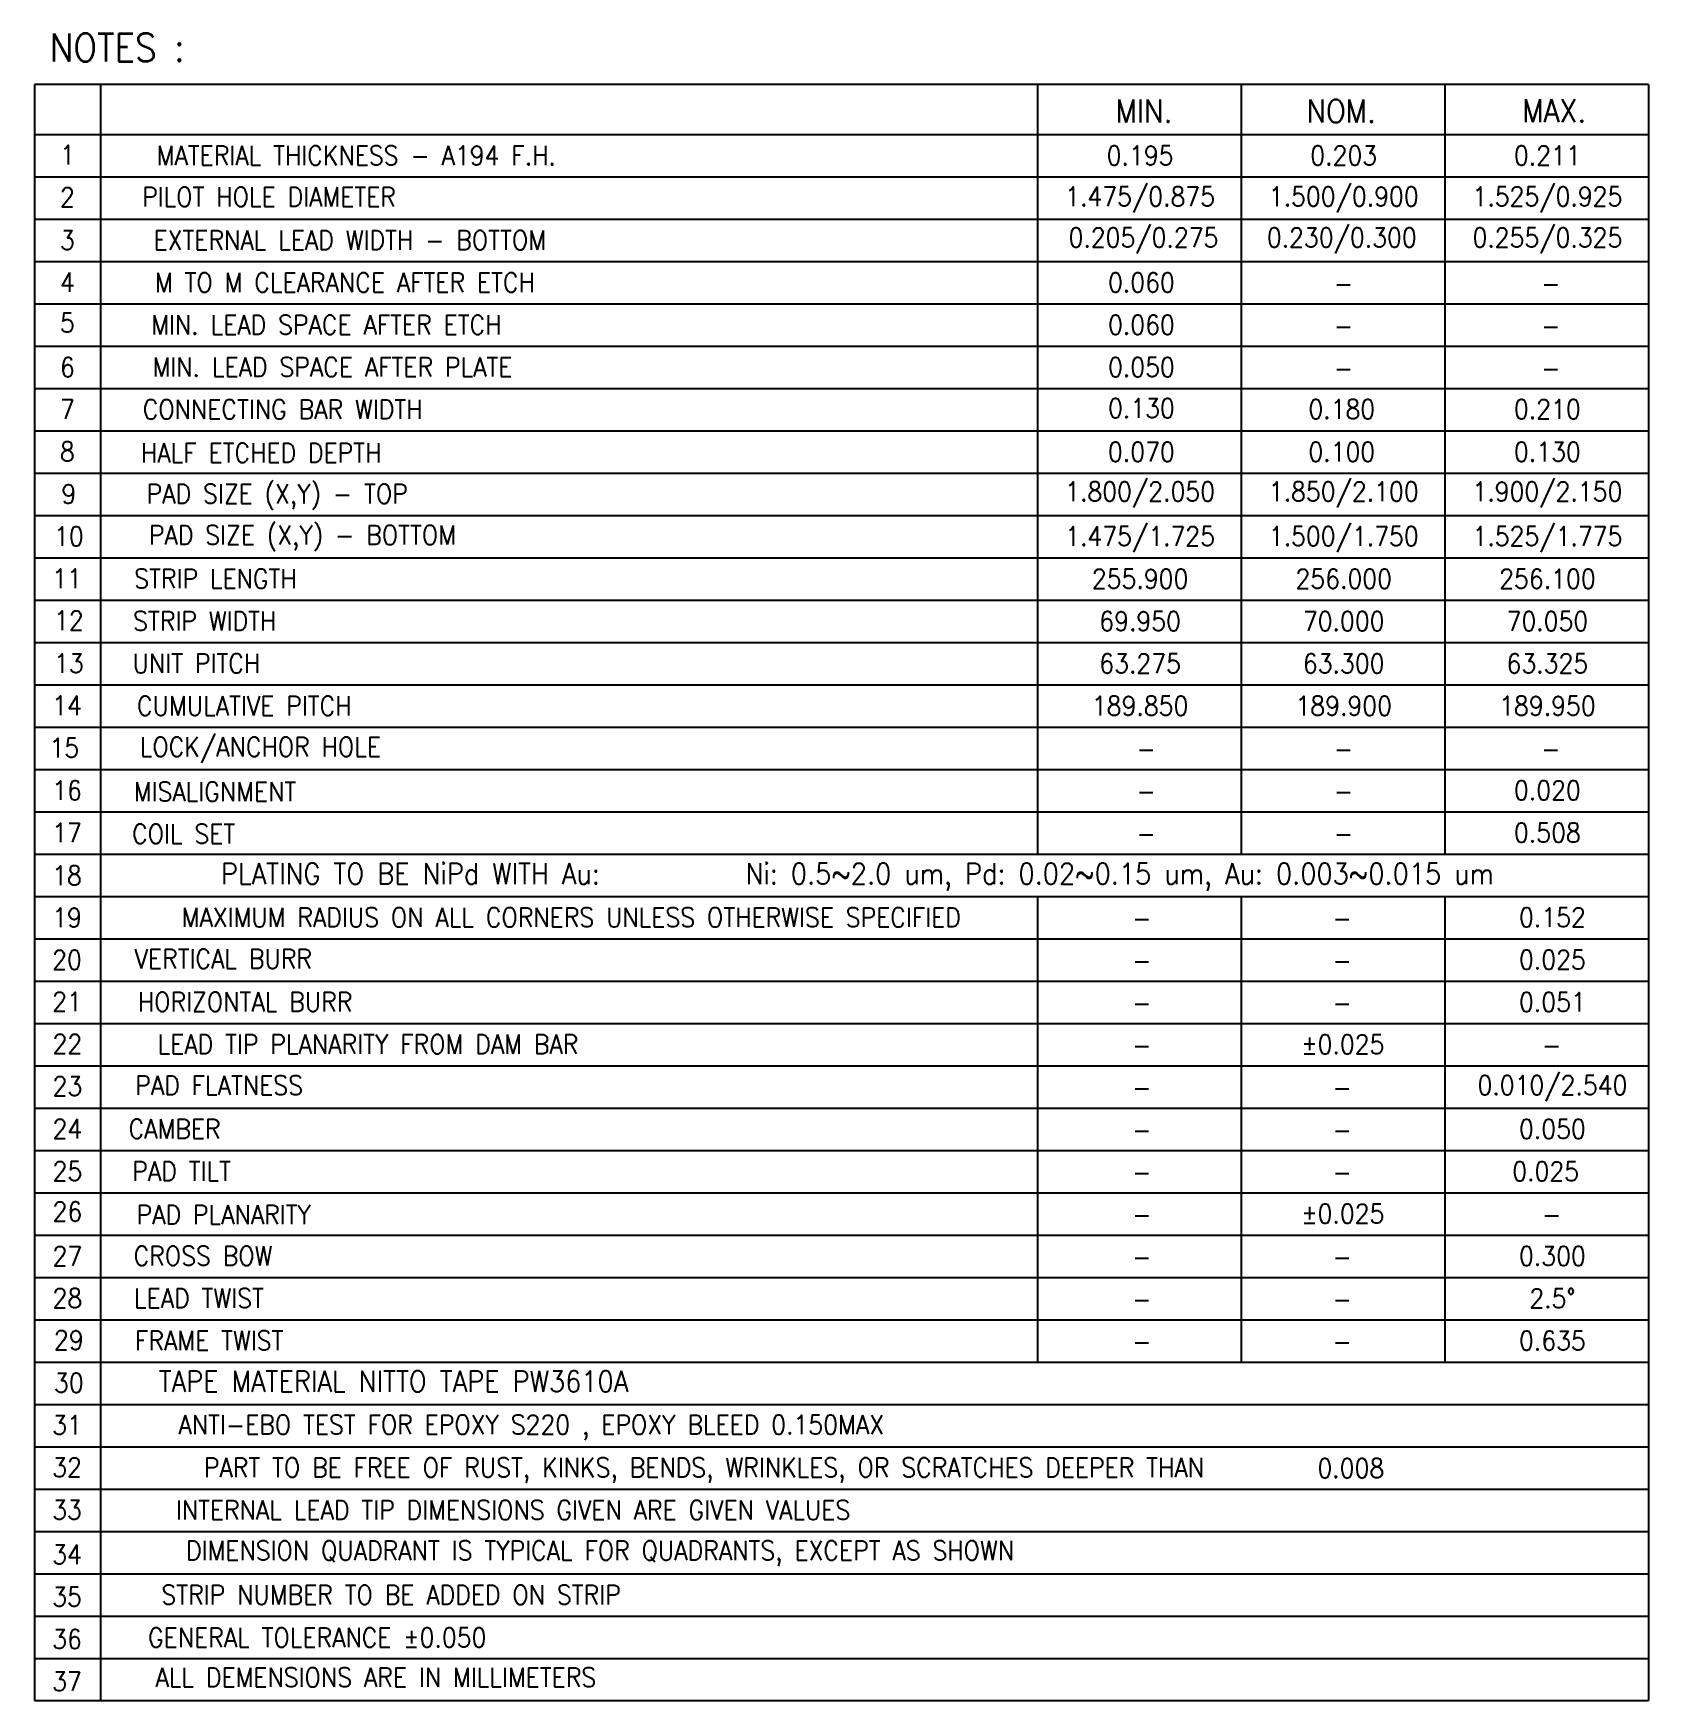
# Model space of a CAD drawing. Header units: millimetres. Extents: x 437.26 to 441.9, y 87.92 to 92.71.
import ezdxf
from ezdxf.enums import TextEntityAlignment as Align

# ---------------------------------------------------------------- set-up
doc = ezdxf.new("R2010")
doc.units = ezdxf.units.MM
doc.header["$LTSCALE"] = 0.5
doc.layers.add('NOTE', color=7, linetype='Continuous')
doc.layers.add('NOTES', color=7, linetype='Continuous')
doc.styles.add('ROMANS', font='romans.shx', dxfattribs={"bigfont": 'AllInOneBig.shx'})

msp = doc.modelspace()

# ---------------------------------------------------------------- linework, layer by layer
at = {"layer": 'NOTES', "color": 7}
msp.add_line((437.2627, 92.5611), (437.2627, 87.921), dxfattribs=at)
at = {"layer": 'NOTES', "color": 3}
for p, q in [((437.4534, 87.921), (437.4534, 92.5611)), ((437.2627, 92.417), (441.8977, 92.417)), ((437.2627, 92.2955), (441.8977, 92.2955)), ((437.2627, 92.174), (441.8977, 92.174)), ((437.2627, 92.0525), (441.8977, 92.0525)), ((437.2627, 91.931), (441.8977, 91.931)), ((437.2627, 91.8094), (441.8977, 91.8094)), ((437.2627, 91.6879), (441.8977, 91.6879)), ((437.2627, 91.5664), (441.8977, 91.5664)), ((437.2627, 91.4449), (441.8977, 91.4449)), ((437.2627, 91.3234), (441.8977, 91.3234)), ((437.2627, 91.2019), (441.8977, 91.2019)), ((437.2627, 91.0803), (441.8977, 91.0803)), ((437.2627, 90.9588), (441.8977, 90.9588)), ((437.2627, 90.8373), (441.8977, 90.8373)), ((437.2627, 90.7158), (441.8977, 90.7158)), ((437.2627, 90.5943), (441.8977, 90.5943)), ((437.2627, 90.4728), (441.8977, 90.4728)), ((437.2627, 90.3513), (441.8977, 90.3513)), ((437.2627, 90.2297), (441.8977, 90.2297)), ((437.2627, 90.1082), (441.8977, 90.1082)), ((437.2627, 89.9867), (441.8977, 89.9867)), ((437.2627, 89.8652), (441.8977, 89.8652)), ((437.2627, 89.7437), (441.8977, 89.7437)), ((437.2627, 89.6222), (441.8977, 89.6222)), ((437.2627, 89.5007), (441.8977, 89.5007)), ((437.2627, 89.3791), (441.8977, 89.3791)), ((437.2627, 89.2576), (441.8977, 89.2576)), ((437.2627, 89.1361), (441.8977, 89.1361)), ((437.2627, 89.0146), (441.8977, 89.0146)), ((437.2627, 88.8931), (441.8977, 88.8931)), ((437.2627, 88.7716), (441.8977, 88.7716)), ((437.2627, 88.6501), (441.8977, 88.6501)), ((437.2627, 88.6501), (441.8977, 88.6501)), ((437.2627, 88.5285), (441.8977, 88.5285)), ((437.2627, 88.407), (441.8977, 88.407)), ((437.2627, 88.2855), (441.8977, 88.2855)), ((437.2627, 88.164), (441.8977, 88.164)), ((437.2627, 88.0425), (441.8977, 88.0425))]:
    msp.add_line(p, q, dxfattribs=at)
at = {"layer": 'NOTES', "color": 7, "const_width": 0.00552}
for points in [[(437.2627, 92.5611), (441.8977, 92.5611)], [(440.1436, 90.3513), (440.1436, 92.5611)], [(440.7283, 90.3513), (440.7283, 92.5611)], [(441.313, 90.3513), (441.313, 92.5611)], [(441.8977, 87.921), (441.8977, 92.5611)], [(440.1436, 88.8931), (440.1436, 90.2297)], [(440.7283, 88.8931), (440.7283, 90.2297)], [(441.313, 88.8931), (441.313, 90.2297)], [(437.2627, 87.921), (441.8977, 87.921)]]:
    msp.add_lwpolyline(points, dxfattribs=at)

# ---------------------------------------------------------------- texts
at = {"layer": 'NOTE', "color": 3, "style": 'ROMANS', "width": 0.9}
for s, p in [('PLATING TO BE NiPd WITH Au:        Ni: 0.5~2.0 um, Pd: 0.02~0.15 um, Au: 0.003~0.015 um', (439.6257, 90.287)), ('TAPE MATERIAL NITTO TAPE PW3610A', (438.2938, 88.8378))]:
    msp.add_text(s, height=0.060288, dxfattribs=at).set_placement(p, align=Align.MIDDLE)
at = {"layer": 'NOTES', "color": 7, "style": 'ROMANS', "width": 0.9}
for s, height, p in [('NOTES :', 0.08048, (437.5004, 92.6673)), ('MIN.', 0.06628, (440.4489, 92.4849)), ('NOM.', 0.06628, (441.015, 92.4843)), ('MAX.', 0.06628, (441.6267, 92.4855))]:
    msp.add_text(s, height=height, rotation=360, dxfattribs=at).set_placement(p, align=Align.MIDDLE)
at = {"layer": 'NOTES', "color": 3, "style": 'ROMANS', "width": 0.9}
for s, height, p in [('1', 0.0552, (437.3577, 92.3585)), ('MATERIAL THICKNESS - A194 F.H. ', 0.055234, (438.2039, 92.3572)), ('0.195', 0.05523, (440.4375, 92.357)), ('0.203', 0.05523, (441.0222, 92.357)), ('0.211', 0.05523, (441.607, 92.357)), ('2', 0.0552, (437.3577, 92.237)), ('PILOT HOLE DIAMETER', 0.055234, (437.9364, 92.2382)), ('1.475/0.875', 0.055234, (440.4375, 92.2355)), ('1.500/0.900', 0.055234, (441.0222, 92.2355)), ('1.525/0.925', 0.055234, (441.607, 92.2355)), ('3', 0.0552, (437.3577, 92.1141)), ('EXTERNAL LEAD WIDTH - BOTTOM', 0.055234, (438.1684, 92.1141)), ('4', 0.0552, (437.3577, 91.993)), ('M TO M CLEARANCE AFTER ETCH', 0.055234, (438.1542, 91.9926)), ('0.060', 0.05523, (440.4414, 91.9925)), ('-', 0.0552, (441.0211, 91.9899)), ('-', 0.0552, (441.6166, 91.9899)), ('5', 0.0552, (437.3577, 91.877)), ('MIN. LEAD SPACE AFTER ETCH', 0.055234, (438.101, 91.8711)), ('0.060', 0.05523, (440.4414, 91.871)), ('-', 0.0552, (441.0211, 91.8684)), ('-', 0.0552, (441.6166, 91.8684)), ('6', 0.0552, (437.3577, 91.7491)), ('MIN. LEAD SPACE AFTER PLATE', 0.055234, (438.1187, 91.7496)), ('0.050', 0.05523, (440.4414, 91.7494)), ('-', 0.0552, (441.0211, 91.7468)), ('-', 0.0552, (441.6166, 91.7468)), ('7', 0.0552, (437.3577, 91.6285)), ('CONNECTING BAR WIDTH', 0.055234, (437.9755, 91.6281)), ('8', 0.0552, (437.3577, 91.507)), ('HALF ETCHED DEPTH', 0.055234, (437.914, 91.5034)), ('0.070', 0.05523, (440.4413, 91.5064)), ('0.100', 0.05523, (441.0166, 91.5064)), ('0.130', 0.05523, (441.607, 91.5064)), ('9', 0.0552, (437.3617, 91.3851)), ('PAD SIZE (X,Y) - TOP', 0.055234, (437.9601, 91.3819)), ('10', 0.05523, (437.3617, 91.2636)), ('PAD SIZE (X,Y) - BOTTOM', 0.055234, (438.0323, 91.2635)), ('11', 0.05523, (437.3566, 91.1427)), ('STRIP LENGTH', 0.055234, (437.7826, 91.142)), ('255.900', 0.05523, (440.4375, 91.1419)), ('256.000', 0.05523, (441.0222, 91.1419)), ('256.100', 0.05523, (441.607, 91.1419)), ('12', 0.05523, (437.3617, 91.0219)), ('STRIP WIDTH', 0.055234, (437.7518, 91.0205)), ('69.950', 0.05523, (440.4375, 91.0203)), ('70.000', 0.05523, (441.0222, 91.0203)), ('70.050', 0.05523, (441.607, 91.0203)), ('13', 0.05523, (437.3617, 90.8991)), ('UNIT PITCH', 0.05523, (437.7281, 90.899)), ('63.275', 0.05523, (440.4375, 90.8988)), ('63.300', 0.05523, (441.0222, 90.8988)), ('63.325', 0.05523, (441.607, 90.8988)), ('14', 0.05523, (437.3566, 90.7782)), ('CUMULATIVE PITCH', 0.055234, (437.8654, 90.777)), ('189.850', 0.05523, (440.4375, 90.7773)), ('189.900', 0.05523, (441.0222, 90.7773)), ('189.950', 0.05523, (441.607, 90.7773)), ('15', 0.05523, (437.3489, 90.6566)), ('LOCK/ANCHOR HOLE', 0.055234, (437.9116, 90.6554)), ('-', 0.0552, (440.4547, 90.6532)), ('-', 0.0552, (441.0211, 90.6532)), ('-', 0.0552, (441.6166, 90.6532)), ('16', 0.05523, (437.3566, 90.5344)), ('MISALIGNMENT', 0.055234, (437.7814, 90.5306)), ('-', 0.0552, (440.4547, 90.5317)), ('-', 0.0552, (441.0211, 90.5317)), ('0.020', 0.05523, (441.607, 90.5343)), ('17', 0.05523, (437.3566, 90.4129)), ('COIL SET', 0.05523, (437.6914, 90.4093)), ('0.508', 0.05523, (441.607, 90.4128)), ('-', 0.0552, (440.4547, 90.4102)), ('-', 0.0552, (441.0211, 90.4102)), ('18', 0.05523, (437.3566, 90.2901)), ('19', 0.05523, (437.3566, 90.1692)), ('MAXIMUM RADIUS ON ALL CORNERS UNLESS OTHERWISE SPECIFIED', 0.055234, (438.804, 90.1699)), ('0.152', 0.05523, (441.6214, 90.1697)), ('-', 0.0552, (440.4426, 90.1672)), ('-', 0.0552, (441.0176, 90.1672)), ('20', 0.05523, (437.3566, 90.0477)), ('VERTICAL BURR', 0.055234, (437.8051, 90.0509)), ('-', 0.0552, (440.4426, 90.0456)), ('-', 0.0552, (441.0176, 90.0456)), ('0.025', 0.05523, (441.6214, 90.0482)), ('21', 0.05523, (437.3566, 89.9276)), ('HORIZONTAL BURR', 0.055234, (437.8678, 89.9269)), ('0.051', 0.05523, (441.6214, 89.9267)), ('-', 0.0552, (440.4426, 89.9241)), ('-', 0.0552, (441.0176, 89.9241)), ('22', 0.05523, (437.3577, 89.8067)), ('LEAD TIP PLANARITY FROM DAM BAR', 0.055234, (438.2205, 89.8054)), ('-', 0.0552, (440.4426, 89.8026)), ('-', 0.0552, (441.6192, 89.8026)), ('23', 0.05523, (437.3577, 89.6852)), ('PAD FLATNESS', 0.055234, (437.7932, 89.6875)), ('0.010/2.540', 0.055234, (441.6214, 89.6837)), ('-', 0.0552, (440.4426, 89.6811)), ('-', 0.0552, (441.0176, 89.6811)), ('24', 0.05523, (437.3577, 89.5623)), ('CAMBER', 0.05523, (437.6654, 89.5623)), ('-', 0.0552, (440.4426, 89.5596)), ('-', 0.0552, (441.0176, 89.5596)), ('25', 0.05523, (437.3577, 89.4412)), ('PAD TILT', 0.05523, (437.6855, 89.4408)), ('-', 0.0552, (440.4426, 89.4381)), ('-', 0.0552, (441.0176, 89.4381)), ('26', 0.05523, (437.3577, 89.3252)), ('PAD PLANARITY', 0.055234, (437.8063, 89.3161)), ('-', 0.0552, (440.4426, 89.3166)), ('-', 0.0552, (441.6192, 89.3166)), ('27', 0.05523, (437.3577, 89.1973)), ('CROSS BOW', 0.05523, (437.7471, 89.1978)), ('0.300', 0.05523, (441.6214, 89.1976)), ('-', 0.0552, (440.4426, 89.195)), ('-', 0.0552, (441.0176, 89.195)), ('28', 0.05523, (437.3577, 89.0767)), ('LEAD TWIST', 0.05523, (437.7352, 89.0763)), ('2.5%%d', 0.05523, (441.6214, 89.0761)), ('-', 0.0552, (440.4426, 89.0735)), ('-', 0.0552, (441.0176, 89.0735)), ('29', 0.05523, (437.3617, 88.9561)), ('FRAME TWIST', 0.055234, (437.7648, 88.9548)), ('-', 0.0552, (440.4426, 88.952)), ('-', 0.0552, (441.0176, 88.952)), ('0.635', 0.05523, (441.6214, 88.9546)), ('30', 0.05523, (437.3617, 88.8333)), ('31', 0.05523, (437.3566, 88.7125)), ('ANTI-EBO TEST FOR EPOXY S220 , EPOXY BLEED 0.150MAX', 0.055234, (438.6892, 88.7049)), ('32', 0.05523, (437.3566, 88.5909)), ('PART TO BE FREE OF RUST, KINKS, BENDS, WRINKLES, OR SCRATCHES DEEPER THAN', 0.055234, (439.1851, 88.582)), ('0.008', 0.05523, (441.0426, 88.5886)), ('33', 0.05523, (437.3566, 88.4686)), ('INTERNAL LEAD TIP DIMENSIONS GIVEN ARE GIVEN VALUES', 0.055234, (438.6371, 88.4684)), ('34', 0.05523, (437.3566, 88.3409)), ('DIMENSION QUADRANT IS TYPICAL FOR QUADRANTS, EXCEPT AS SHOWN', 0.055234, (438.8869, 88.3436)), ('35', 0.05523, (437.3566, 88.2194)), ('STRIP NUMBER TO BE ADDED ON STRIP', 0.055234, (438.2868, 88.225)), ('36', 0.05523, (437.3566, 88.0979)), ('GENERAL TOLERANCE %%P0.050', 0.055234, (438.0749, 88.102)), ('37', 0.05523, (437.3566, 87.9764)), ('ALL DEMENSIONS ARE IN MILLIMETERS', 0.055234, (438.243, 87.9879))]:
    msp.add_text(s, height=height, rotation=360, dxfattribs=at).set_placement(p, align=Align.MIDDLE)
for s, height, p in [('0.205/0.275', 0.055234, (440.4473, 92.1174)), ('0.230/0.300', 0.055234, (441.0166, 92.1174)), ('0.255/0.325', 0.055234, (441.607, 92.1174)), ('0.130', 0.05523, (440.4414, 91.6313)), ('0.180', 0.05523, (441.0166, 91.6286)), ('0.210', 0.05523, (441.607, 91.6286)), ('1.800/2.050', 0.055234, (440.4375, 91.3883)), ('1.850/2.100', 0.055234, (441.0222, 91.3883)), ('1.900/2.150', 0.055234, (441.607, 91.3883)), ('1.500/1.750', 0.055234, (441.0222, 91.26))]:
    msp.add_text(s, height=height, dxfattribs=at).set_placement(p, align=Align.MIDDLE)
at = {"layer": 'NOTES', "color": 1, "style": 'ROMANS', "width": 0.9}
for s, p in [('1.475/1.725', (440.4375, 91.26)), ('1.525/1.775', (441.607, 91.26))]:
    msp.add_text(s, height=0.055234, dxfattribs=at).set_placement(p, align=Align.MIDDLE)
for s, p in [('%%P0.025', (441.0198, 89.8052)), ('0.050', (441.6214, 89.5622)), ('0.025', (441.602, 89.4407)), ('%%P0.025', (441.0198, 89.3191))]:
    msp.add_text(s, height=0.05523, rotation=360, dxfattribs=at).set_placement(p, align=Align.MIDDLE)

doc.saveas('drawing.dxf')
